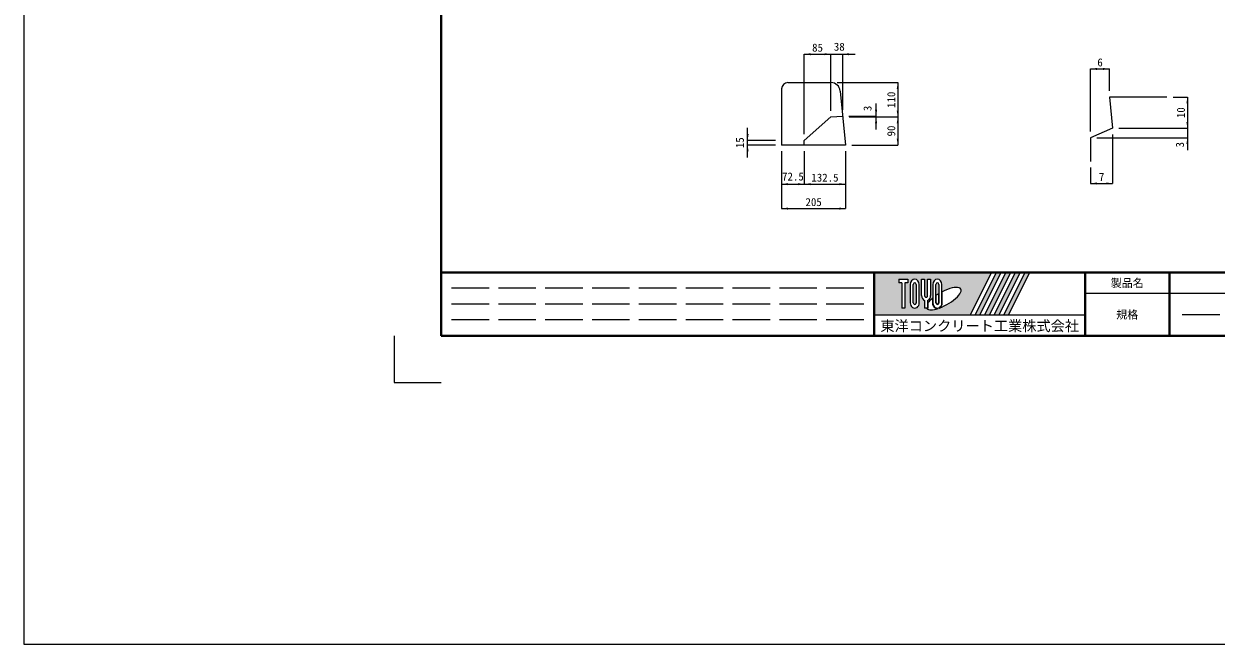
# Model space of a CAD drawing. Units: millimetres at full size; some dimension numbers follow another scale. Extents: x 7544 to 21199, y -8549 to 6148.
# Drawn here: x 7544 to 11363, y 59 to 2045 of the extents above; entities that cross this region are included whole.
import ezdxf
from ezdxf.enums import TextEntityAlignment as Align

# ---------------------------------------------------------------- set-up
doc = ezdxf.new("R2010")
doc.units = ezdxf.units.MM
doc.header["$LTSCALE"] = 20
doc.linetypes.add('DASHED', pattern=[7.5, 6, -1.5])
for name, color, linetype, lineweight in [('Defpoints_3', 7, 'Continuous', 13), ('図枠', 7, 'Continuous', 5), ('寸法線', 7, 'Continuous', 9), ('本体', 2, 'Continuous', 20), ('補助線', 8, 'Continuous', 13)]:
    doc.layers.add(name, color=color, linetype=linetype, lineweight=lineweight)
doc.styles.add('ＭＳ ゴシック', font='')
doc.styles.get('ＭＳ ゴシック').set_extended_font_data('MS Gothic')

# ---------------------------------------------------------------- blocks, each defined once
blk = doc.blocks.new('filled_arrow')
at = {"color": 0, "linetype": 'Continuous', "lineweight": -2}
blk.add_solid([(7.5, 1.25), (0, 0), (7.5, -1.25)], dxfattribs=at)

msp = doc.modelspace()

# ---------------------------------------------------------------- hatches: boundary and pattern name
at = {"layer": '図枠'}
h = msp.add_hatch(color=256, dxfattribs=at)
h.paths.add_polyline_path([(10268.15, 1249.25), (10268.15, 1114.25), (10575.48, 1114.25), (10642.98, 1249.25)])
edge = h.paths.add_edge_path(flags=16)
edge.add_ellipse((10490.52, 1165.66), major_axis=(54.55, 30.53), ratio=0.3471473, start_angle=-144.31122, end_angle=72.1899, ccw=False)
edge.add_ellipse((10470.32, 1152.48), major_axis=(0, 18.56), ratio=0.8463542, start_angle=-160.70346, end_angle=-90)
edge.add_line((10486.03, 1152.48), (10486.03, 1187.86))
edge = h.paths.add_edge_path(flags=16)
edge.add_ellipse((10470.32, 1211.02), major_axis=(0, 17.13), ratio=0.8463542, start_angle=-90, end_angle=90, ccw=False)
edge.add_line((10484.83, 1211.02), (10484.83, 1152.48))
edge.add_ellipse((10470.32, 1152.48), major_axis=(0, 17.13), ratio=0.8463542, start_angle=90, end_angle=-90, ccw=False)
edge.add_line((10455.82, 1152.48), (10455.82, 1211.02))
edge = h.paths.add_edge_path(flags=16)
edge.add_line((10475.16, 1211.02), (10475.16, 1152.48))
edge.add_ellipse((10470.32, 1152.48), major_axis=(0, 5.71), ratio=0.8463542, start_angle=90, end_angle=-90, ccw=False)
edge.add_line((10465.49, 1152.48), (10465.49, 1211.02))
edge.add_ellipse((10470.32, 1211.02), major_axis=(0, 5.71), ratio=0.8463542, start_angle=-90, end_angle=90, ccw=False)
edge = h.paths.add_edge_path(flags=16)
edge.add_line((10473.95, 1181.1), (10473.95, 1152.48))
edge.add_ellipse((10470.32, 1152.48), major_axis=(0, 4.28), ratio=0.8463541, start_angle=90, end_angle=-90, ccw=False)
edge.add_line((10466.7, 1152.48), (10466.7, 1176.41))
edge.add_ellipse((10490.52, 1165.66), major_axis=(54.55, 30.53), ratio=0.3471473, start_angle=107.79174, end_angle=126.47132, ccw=False)
edge = h.paths.add_edge_path(flags=16)
edge.add_ellipse((10434.07, 1175.68), major_axis=(0, 17.13), ratio=0.8463542, start_angle=-163.34117, end_angle=-90, ccw=False)
edge.add_line((10438.9, 1159.52), (10438.9, 1135.34))
edge.add_line((10438.9, 1135.34), (10429.24, 1135.34))
edge.add_line((10429.24, 1135.34), (10429.24, 1159.52))
edge.add_ellipse((10434.07, 1175.68), major_axis=(0, 17.13), ratio=0.8463542, start_angle=90, end_angle=163.34117, ccw=False)
edge.add_line((10419.57, 1175.68), (10419.57, 1228.15))
edge.add_line((10419.57, 1228.15), (10429.24, 1228.15))
edge.add_line((10429.24, 1228.15), (10429.24, 1175.68))
edge.add_ellipse((10434.07, 1175.68), major_axis=(0, 5.71), ratio=0.8463542, start_angle=90, end_angle=-90)
edge.add_line((10438.9, 1175.68), (10438.9, 1228.15))
edge.add_line((10438.9, 1228.15), (10448.57, 1228.15))
edge.add_line((10448.57, 1228.15), (10448.57, 1175.68))
edge = h.paths.add_edge_path(flags=16)
edge.add_line((10454.61, 1167.25), (10454.61, 1152.48))
edge.add_ellipse((10470.32, 1152.48), major_axis=(0, 18.56), ratio=0.8463542, start_angle=90, end_angle=-171.54427)
edge.add_ellipse((10490.52, 1165.66), major_axis=(54.55, 30.53), ratio=0.3471473, start_angle=-178.64954, end_angle=-148.29244, ccw=False)
edge.add_line((10436.82, 1133.91), (10440.11, 1133.91))
edge.add_line((10440.11, 1133.91), (10440.11, 1152.01))
edge.add_ellipse((10490.52, 1165.66), major_axis=(54.55, 30.53), ratio=0.3471473, start_angle=148.21912, end_angle=165.90812, ccw=False)
edge = h.paths.add_edge_path(flags=16)
edge.add_ellipse((10397.81, 1211.02), major_axis=(0, 17.13), ratio=0.8463542, start_angle=-90, end_angle=90, ccw=False)
edge.add_line((10412.32, 1211.02), (10412.32, 1152.48))
edge.add_ellipse((10397.81, 1152.48), major_axis=(0, 17.13), ratio=0.8463542, start_angle=90, end_angle=-90, ccw=False)
edge.add_line((10383.31, 1152.48), (10383.31, 1211.02))
edge = h.paths.add_edge_path(flags=16)
edge.add_line((10402.65, 1211.02), (10402.65, 1152.48))
edge.add_ellipse((10397.81, 1152.48), major_axis=(0, 5.71), ratio=0.8463542, start_angle=90, end_angle=-90, ccw=False)
edge.add_line((10392.98, 1152.48), (10392.98, 1211.02))
edge.add_ellipse((10397.81, 1211.02), major_axis=(0, 5.71), ratio=0.8463542, start_angle=-90, end_angle=90, ccw=False)
h.paths.add_polyline_path([(10376.06, 1228.15), (10376.06, 1216.73), (10366.39, 1216.73), (10366.39, 1135.34), (10356.73, 1135.34), (10356.73, 1216.73), (10347.06, 1216.73), (10347.06, 1228.15)], flags=16)
for points in [[(10590.8, 1114.25), (10606.11, 1114.25), (10673.61, 1249.25), (10658.3, 1249.25)], [(10704.24, 1249.25), (10688.92, 1249.25), (10621.42, 1114.25), (10636.74, 1114.25)], [(10734.87, 1249.25), (10719.55, 1249.25), (10652.05, 1114.25), (10667.37, 1114.25)], [(10765.49, 1249.25), (10750.18, 1249.25), (10682.68, 1114.25), (10697.99, 1114.25)]]:
    msp.add_hatch(color=256, dxfattribs=at).paths.add_polyline_path(points)

# ---------------------------------------------------------------- linework, layer by layer
at = {"layer": 'Defpoints_3'}
for p, q in [((8730.65, 1046.75), (8730.65, 896.75)), ((8730.65, 896.75), (8880.65, 896.75))]:
    msp.add_line(p, q, dxfattribs=at)
at = {"layer": '図枠', "color": 1, "lineweight": 20}
for p, q in [((7544.46, 6147.66), (7544.46, 59.42)), ((7544.46, 59.42), (21199.2, 59.42))]:
    msp.add_line(p, q, dxfattribs=at)
at = {"layer": '図枠', "lineweight": 40}
for p, q in [((8880.65, 1046.75), (8880.65, 3746.75)), ((8880.65, 1249.25), (13035.65, 1249.25)), ((10268.15, 1046.75), (10268.15, 1249.25)), ((10943.15, 1046.75), (10943.15, 1249.25)), ((11213.15, 1046.75), (11213.15, 1249.25)), ((8880.65, 1046.75), (13035.65, 1046.75))]:
    msp.add_line(p, q, dxfattribs=at)
at = {"layer": '図枠'}
for p, q in [((10268.15, 1249.25), (10642.98, 1249.25)), ((10347.06, 1228.15), (10347.06, 1216.73)), ((10347.06, 1228.15), (10376.06, 1228.15)), ((10376.06, 1228.15), (10376.06, 1216.73)), ((10419.57, 1228.15), (10429.24, 1228.15)), ((10419.57, 1175.68), (10419.57, 1228.15)), ((10429.24, 1228.15), (10429.24, 1175.68)), ((10438.9, 1228.15), (10448.57, 1228.15)), ((10438.9, 1175.68), (10438.9, 1228.15)), ((10448.57, 1228.15), (10448.57, 1175.68)), ((10642.98, 1249.25), (10575.48, 1114.25)), ((10658.3, 1249.25), (10590.8, 1114.25)), ((10673.61, 1249.25), (10606.11, 1114.25)), ((10688.92, 1249.25), (10621.42, 1114.25)), ((10704.24, 1249.25), (10636.74, 1114.25)), ((10719.55, 1249.25), (10652.05, 1114.25)), ((10658.3, 1249.25), (10673.61, 1249.25)), ((10734.87, 1249.25), (10667.37, 1114.25)), ((10750.18, 1249.25), (10682.68, 1114.25)), ((10688.92, 1249.25), (10704.24, 1249.25)), ((10765.49, 1249.25), (10697.99, 1114.25)), ((10719.55, 1249.25), (10734.87, 1249.25)), ((10750.18, 1249.25), (10765.49, 1249.25)), ((10356.73, 1216.73), (10347.06, 1216.73)), ((10356.73, 1216.73), (10356.73, 1135.34)), ((10366.39, 1216.73), (10366.39, 1135.34)), ((10376.06, 1216.73), (10366.39, 1216.73)), ((10383.31, 1211.02), (10383.31, 1152.48)), ((10392.98, 1152.48), (10392.98, 1211.02)), ((10402.65, 1211.02), (10402.65, 1152.48)), ((10412.32, 1152.48), (10412.32, 1211.02)), ((10455.82, 1211.02), (10455.82, 1152.48)), ((10465.49, 1152.48), (10465.49, 1211.02)), ((10475.16, 1211.02), (10475.16, 1152.48)), ((10484.83, 1152.48), (10484.83, 1211.02)), ((10486.03, 1152.48), (10486.03, 1187.86)), ((10429.24, 1159.52), (10429.24, 1135.34)), ((10438.9, 1159.52), (10438.9, 1135.34)), ((10440.11, 1152.01), (10440.11, 1133.91)), ((10454.61, 1167.25), (10454.61, 1152.48)), ((10466.7, 1152.48), (10466.7, 1176.41)), ((10473.95, 1181.1), (10473.95, 1152.48)), ((10268.15, 1114.25), (10575.48, 1114.25)), ((10366.39, 1135.34), (10356.73, 1135.34)), ((10438.9, 1135.34), (10429.24, 1135.34)), ((10436.82, 1133.91), (10440.11, 1133.91)), ((10590.8, 1114.25), (10606.11, 1114.25)), ((10621.42, 1114.25), (10636.74, 1114.25)), ((10652.05, 1114.25), (10667.37, 1114.25)), ((10682.68, 1114.25), (10697.99, 1114.25))]:
    msp.add_line(p, q, dxfattribs=at)
at = {"layer": '図枠', "linetype": 'DASHED', "lineweight": 9}
for p, q in [((10234.4, 1198.62), (8914.4, 1198.62)), ((10234.4, 1148), (8914.4, 1148)), ((12124.4, 1114.25), (11246.9, 1114.25)), ((10234.4, 1097.37), (8914.4, 1097.37))]:
    msp.add_line(p, q, dxfattribs=at)
at = {"layer": '図枠', "lineweight": 13}
msp.add_line((13035.65, 1181.75), (10943.15, 1181.75), dxfattribs=at)
at = {"layer": '図枠'}
for centre, major_axis, ratio, start_param, end_param in [((10397.81, 1211.02), (0, 17.13), 0.846354, 4.712389, 7.8539816), ((10470.32, 1211.02), (0, 17.13), 0.846354, 4.712389, 7.8539816), ((10397.81, 1211.02), (0, 5.71), 0.846354, 4.712389, 7.8539816), ((10470.32, 1211.02), (0, 5.71), 0.846354, 4.712389, 7.8539816), ((10490.52, 1165.66), (54.55, 30.53), 0.347147, 4.2621853, 7.7429163), ((10397.81, 1152.48), (0, 17.13), 0.846354, 1.5707963, 4.712389), ((10397.81, 1152.48), (0, 5.71), 0.846354, 1.5707963, 4.712389), ((10434.07, 1175.68), (0, 17.13), 0.846354, 1.5707963, 2.8017557), ((10434.07, 1175.68), (0, 5.71), 0.846354, 1.5707963, 4.712389), ((10434.07, 1175.68), (0, 17.13), 0.846354, 3.4814296, 4.712389), ((10490.52, 1165.66), (54.55, 30.53), 0.347147, 2.0815197, 2.5155126), ((10470.32, 1152.48), (0, 18.56), 0.846354, 1.5707963, 3.3154679), ((10470.32, 1152.48), (0, 17.13), 0.846354, 1.5707963, 4.712389), ((10470.32, 1152.48), (0, 5.71), 0.846354, 1.5707963, 4.712389), ((10470.32, 1152.48), (0, 4.28), 0.846354, 1.5707963, 4.712389), ((10490.52, 1165.66), (54.55, 30.53), 0.347147, 1.6817405, 1.8219833), ((10470.32, 1152.48), (0, 18.56), 0.846354, 3.5338438, 4.712389), ((10490.52, 1165.66), (54.55, 30.53), 0.347147, 3.2093975, 4.2004451)]:
    msp.add_ellipse(centre, major_axis=major_axis, ratio=ratio, start_param=start_param, end_param=end_param, dxfattribs=at)
at = {"layer": '寸法線'}
for p, q in [((10043.87, 1948.16), (10128.87, 1948.16)), ((10043.87, 1692.25), (10043.87, 1948.16)), ((10088.87, 1948.16), (10207.07, 1948.16)), ((10128.87, 1767.26), (10128.87, 1948.16)), ((10128.87, 1767.26), (10128.87, 1948.16)), ((10167.07, 1770.26), (10167.07, 1948.16)), ((10961.09, 1901.01), (11021.09, 1901.01)), ((10961.09, 1700.9), (10961.09, 1901.01)), ((11021.09, 1830.9), (11021.09, 1901.01)), ((10149.22, 1857.26), (10343.35, 1857.26)), ((10343.35, 1857.26), (10343.35, 1747.26)), ((11224.79, 1810.9), (11271.04, 1810.9)), ((11271.04, 1810.9), (11271.04, 1710.9)), ((10273.86, 1707.26), (10273.86, 1790.26)), ((10187.07, 1750.26), (10273.86, 1750.26)), ((10187.37, 1747.26), (10273.86, 1747.26)), ((10187.37, 1747.26), (10343.35, 1747.26)), ((10187.37, 1747.26), (10343.35, 1747.26)), ((10343.35, 1747.26), (10343.35, 1657.26)), ((11271.04, 1750.9), (11271.04, 1640.9)), ((9862.37, 1617.26), (9862.37, 1712.25)), ((10981.09, 1680.9), (11271.04, 1680.9)), ((11031.09, 1690.9), (11031.09, 1534.29)), ((11051.09, 1710.9), (11271.04, 1710.9)), ((11051.09, 1710.9), (11271.04, 1710.9)), ((9951.37, 1672.25), (9862.37, 1672.25)), ((9951.37, 1657.26), (9862.37, 1657.26)), ((10196.37, 1657.26), (10343.35, 1657.26)), ((9971.37, 1637.26), (9971.37, 1532.07)), ((9971.37, 1637.26), (9971.37, 1453.81)), ((10043.87, 1637.26), (10043.87, 1532.07)), ((10043.87, 1637.26), (10043.87, 1532.07)), ((10176.37, 1637.26), (10176.37, 1532.07)), ((10176.37, 1637.26), (10176.37, 1453.81)), ((10961.09, 1585.18), (10961.09, 1534.29)), ((9971.37, 1532.07), (10043.87, 1532.07)), ((10043.87, 1532.07), (10176.37, 1532.07)), ((10961.09, 1534.29), (11031.09, 1534.29)), ((9971.37, 1453.81), (10176.37, 1453.81))]:
    msp.add_line(p, q, dxfattribs=at)
at = {"layer": '本体'}
for p, q in [((9971.37, 1837.26), (9971.37, 1657.26)), ((9991.37, 1857.26), (10129.22, 1857.26)), ((10159.07, 1830.24), (10176.37, 1657.26)), ((11204.79, 1810.9), (11021.09, 1810.9)), ((11021.09, 1810.9), (11031.09, 1710.9)), ((11031.09, 1710.9), (10961.09, 1680.9)), ((10961.09, 1680.9), (10961.09, 1605.18)), ((10176.37, 1657.26), (9971.37, 1657.26))]:
    msp.add_line(p, q, dxfattribs=at)
at = {"layer": '本体', "lineweight": 9}
for p, q in [((10043.87, 1672.26), (10128.87, 1747.26)), ((10128.87, 1747.26), (10167.07, 1750.26)), ((10043.87, 1657.26), (10043.87, 1672.26))]:
    msp.add_line(p, q, dxfattribs=at)
at = {"layer": '本体'}
for centre, radius, start, end in [((9991.37, 1837.26), 20, 90, 180), ((10129.22, 1827.26), 30, 5.71123, 90)]:
    msp.add_arc(centre, radius, start, end, dxfattribs=at)
at = {"layer": '補助線'}
msp.add_line((10268.15, 1114.25), (10943.15, 1114.25), dxfattribs=at)

# ---------------------------------------------------------------- block references
at = {"layer": '寸法線', "xscale": 2.67, "yscale": 2.67}
for p in [(10043.87, 1948.16), (10167.07, 1948.16), (10961.09, 1901.01), (9971.37, 1532.07), (10043.87, 1532.07), (10961.09, 1534.29), (9971.37, 1453.81)]:
    msp.add_blockref('filled_arrow', p, dxfattribs=at)
for p, rotation in [((10128.87, 1948.16), 180), ((10128.87, 1948.16), 180), ((11021.09, 1901.01), 180), ((10343.35, 1857.26), 270), ((11271.04, 1810.9), 270), ((10273.86, 1750.26), 90), ((10343.35, 1747.26), 90), ((10273.86, 1747.26), 270), ((10343.35, 1747.26), 270), ((11271.04, 1710.9), 90), ((11271.04, 1710.9), 90), ((9862.37, 1672.25), 90), ((11271.04, 1680.9), 270), ((9862.37, 1657.26), 270), ((10343.35, 1657.26), 90), ((10043.87, 1532.07), 180), ((10176.37, 1532.07), 180), ((11031.09, 1534.29), 180), ((10176.37, 1453.81), 180)]:
    msp.add_blockref('filled_arrow', p, dxfattribs=dict(at, rotation=rotation))

# ---------------------------------------------------------------- texts
at = {"layer": '図枠', "style": 'ＭＳ ゴシック'}
for s, height, p in [('製品名', 25.63, (11078.15, 1215.5)), ('規格', 25.63, (11078.15, 1114.25)), ('東洋コンクリート工業株式会社', 33.32, (10605.65, 1078.39))]:
    msp.add_text(s, height=height, dxfattribs=at).set_placement(p, align=Align.MIDDLE_CENTER)
at = {"layer": '寸法線', "style": 'ＭＳ ゴシック'}
for s, p in [('85', (10086.37, 1969.16)), ('38', (10156, 1972.16)), ('6', (10991.09, 1922.01)), ('72.5', (10007.62, 1556.66)), ('132.5', (10110.12, 1553.07)), ('7', (10996.09, 1555.29)), ('205', (10073.87, 1474.81))]:
    msp.add_text(s, height=25.63, dxfattribs=at).set_placement(p, align=Align.MIDDLE_CENTER)
for s, p in [('110', (10322.35, 1802.26)), ('3', (10246.42, 1774.62)), ('10', (11250.04, 1760.9)), ('90', (10322.35, 1702.26)), ('15', (9837.62, 1664.75)), ('3', (11246.86, 1658.36))]:
    msp.add_text(s, height=25.63, rotation=90, dxfattribs=at).set_placement(p, align=Align.MIDDLE_CENTER)

doc.saveas('drawing.dxf')
